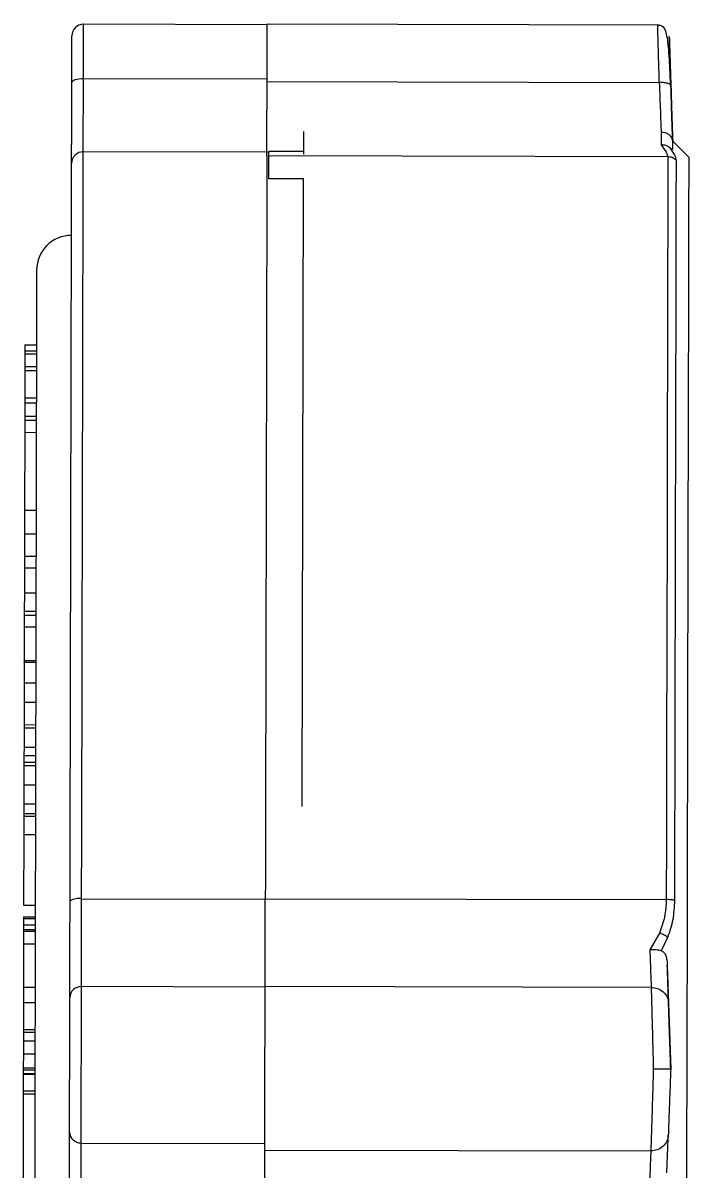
# Model space of a CAD drawing. Header units: millimetres. Extents: x 2003 to 4439, y 563 to 2285.
# Drawn here: x 2444.6 to 2502.1, y 2027 to 2126 of the extents above; entities that cross this region are included whole.
import ezdxf

# ---------------------------------------------------------------- set-up
doc = ezdxf.new("R2010")
doc.units = ezdxf.units.MM

msp = doc.modelspace()

# ---------------------------------------------------------------- linework, layer by layer
at = {"color": 7, "linetype": 'Continuous', "lineweight": 25}
for p, q in [((2449.809, 2121.187), (2449.819, 2125.855)), ((2465.662, 2125.821), (2449.819, 2125.855)), ((2499.5, 2125.785), (2465.662, 2125.857)), ((2449.796, 2114.865), (2449.809, 2121.187)), ((2449.809, 2121.187), (2465.652, 2121.153)), ((2465.652, 2120.922), (2499.486, 2120.849)), ((2468.8, 2116.611), (2468.796, 2114.881)), ((2499.642, 2116.54), (2499.64, 2115.452)), ((2502.052, 2114.365), (2500.641, 2115.782)), ((2500.641, 2115.775), (2500.641, 2115.782)), ((2465.796, 2114.83), (2449.796, 2114.865)), ((2465.791, 2112.53), (2465.796, 2114.83)), ((2500.224, 2114.436), (2465.795, 2114.51)), ((2468.796, 2114.881), (2465.796, 2114.887)), ((2465.796, 2114.887), (2465.796, 2114.83)), ((2468.796, 2114.881), (2468.796, 2114.652)), ((2468.791, 2112.524), (2465.791, 2112.53)), ((2468.675, 2058.423), (2468.791, 2112.524)), ((2444.759, 2097.451), (2444.756, 2096.357)), ((2444.76, 2098.222), (2444.759, 2097.721)), ((2444.759, 2097.721), (2445.759, 2097.719)), ((2444.759, 2097.721), (2444.759, 2097.451)), ((2444.759, 2097.451), (2445.759, 2097.449)), ((2444.76, 2098.222), (2445.76, 2098.22)), ((2444.756, 2096.357), (2445.756, 2096.355)), ((2444.756, 2096.357), (2444.756, 2096.008)), ((2444.756, 2096.008), (2444.751, 2093.647)), ((2444.756, 2096.008), (2445.756, 2096.006)), ((2444.751, 2093.647), (2444.75, 2093.226)), ((2444.751, 2093.647), (2445.751, 2093.645)), ((2444.75, 2093.226), (2444.747, 2092.065)), ((2444.75, 2093.226), (2445.75, 2093.224)), ((2444.747, 2091.731), (2444.744, 2090.683)), ((2444.747, 2092.065), (2445.747, 2092.063)), ((2444.747, 2092.065), (2444.747, 2091.731)), ((2444.747, 2091.731), (2445.747, 2091.729)), ((2444.744, 2090.683), (2444.73, 2083.977)), ((2444.744, 2090.683), (2445.744, 2090.681)), ((2444.73, 2083.977), (2444.726, 2081.937)), ((2444.73, 2083.977), (2445.73, 2083.975)), ((2444.726, 2081.937), (2444.721, 2080.016)), ((2444.726, 2081.937), (2445.726, 2081.935)), ((2444.721, 2080.016), (2444.719, 2078.971)), ((2444.721, 2080.016), (2445.721, 2080.014)), ((2444.719, 2078.971), (2444.715, 2076.834)), ((2445.719, 2078.969), (2444.719, 2078.971)), ((2444.715, 2076.834), (2444.711, 2075.27)), ((2444.715, 2076.834), (2445.715, 2076.832)), ((2444.711, 2074.932), (2444.708, 2073.905)), ((2444.712, 2075.371), (2444.71, 2074.861)), ((2444.711, 2075.27), (2445.711, 2075.268)), ((2444.711, 2075.27), (2444.711, 2074.932)), ((2444.711, 2075.27), (2444.711, 2074.932)), ((2444.711, 2074.932), (2445.711, 2074.93)), ((2444.708, 2073.905), (2445.708, 2073.903)), ((2444.702, 2070.873), (2444.698, 2069.086)), ((2444.702, 2071.01), (2445.702, 2071.008)), ((2444.702, 2070.873), (2445.702, 2070.871)), ((2444.698, 2069.086), (2444.695, 2067.432)), ((2444.698, 2069.086), (2445.698, 2069.084)), ((2444.695, 2067.432), (2444.69, 2065.48)), ((2444.695, 2067.432), (2445.695, 2067.43)), ((2444.69, 2065.208), (2444.686, 2063.549)), ((2444.69, 2065.48), (2445.69, 2065.478)), ((2444.69, 2065.48), (2444.69, 2065.208)), ((2444.69, 2065.208), (2445.69, 2065.206)), ((2444.685, 2062.809), (2444.683, 2062.236)), ((2444.686, 2063.549), (2444.685, 2062.809)), ((2444.685, 2062.809), (2445.685, 2062.807)), ((2444.686, 2063.549), (2445.686, 2063.546)), ((2444.683, 2061.964), (2444.679, 2060.305)), ((2444.683, 2062.236), (2445.683, 2062.234)), ((2444.683, 2062.236), (2444.683, 2061.964)), ((2444.683, 2061.964), (2445.683, 2061.962)), ((2444.679, 2060.305), (2444.676, 2058.661)), ((2444.679, 2060.305), (2445.679, 2060.302)), ((2444.676, 2058.661), (2444.674, 2057.834)), ((2444.674, 2057.834), (2445.674, 2057.832)), ((2444.674, 2057.834), (2444.674, 2057.585)), ((2444.676, 2058.661), (2445.676, 2058.659)), ((2444.674, 2057.585), (2444.67, 2056.02)), ((2444.674, 2057.585), (2445.674, 2057.582)), ((2444.67, 2056.009), (2444.657, 2049.921)), ((2444.67, 2056.02), (2445.67, 2056.018)), ((2444.657, 2049.921), (2445.657, 2049.918)), ((2449.642, 2042.896), (2449.658, 2050.468)), ((2449.658, 2050.468), (2465.501, 2050.434)), ((2465.501, 2050.474), (2500.087, 2050.4)), ((2444.655, 2048.921), (2445.655, 2048.919)), ((2444.653, 2047.827), (2444.652, 2047.683)), ((2444.655, 2048.777), (2444.653, 2048.219)), ((2444.653, 2048.219), (2445.653, 2048.216)), ((2444.653, 2048.219), (2444.653, 2047.827)), ((2444.653, 2047.827), (2445.653, 2047.825)), ((2444.655, 2048.777), (2445.655, 2048.775)), ((2444.652, 2047.683), (2444.65, 2046.585)), ((2444.652, 2047.683), (2445.652, 2047.681)), ((2499.495, 2047.511), (2498.665, 2046.057)), ((2499.554, 2047.492), (2499.495, 2047.511)), ((2500.201, 2047.138), (2499.656, 2045.99)), ((2444.65, 2046.585), (2444.642, 2042.846)), ((2444.65, 2046.585), (2445.65, 2046.583)), ((2500.177, 2044.727), (2500.47, 2035.782)), ((2444.642, 2042.846), (2444.639, 2041.517)), ((2444.642, 2042.846), (2445.642, 2042.844)), ((2449.613, 2029.415), (2449.642, 2042.896)), ((2465.485, 2042.862), (2449.642, 2042.896)), ((2498.787, 2042.833), (2465.485, 2042.904)), ((2444.639, 2041.256), (2444.637, 2040.62)), ((2444.639, 2041.517), (2445.639, 2041.515)), ((2444.639, 2041.517), (2444.639, 2041.337)), ((2444.639, 2041.337), (2444.639, 2041.256)), ((2444.637, 2040.273), (2444.635, 2039.407)), ((2444.637, 2040.62), (2444.637, 2040.273)), ((2444.634, 2038.974), (2444.632, 2038.366)), ((2444.635, 2039.407), (2444.634, 2039.205)), ((2444.634, 2039.205), (2445.634, 2039.203)), ((2444.634, 2039.205), (2444.634, 2038.974)), ((2444.634, 2038.974), (2445.634, 2038.972)), ((2444.632, 2038.366), (2444.63, 2037.114)), ((2444.632, 2038.223), (2445.632, 2038.221)), ((2444.63, 2037.114), (2444.627, 2035.901)), ((2444.63, 2037.114), (2445.63, 2037.112)), ((2444.626, 2035.41), (2445.626, 2035.408)), ((2444.626, 2035.41), (2444.626, 2035.353)), ((2444.626, 2035.353), (2445.626, 2035.35)), ((2444.627, 2035.901), (2445.627, 2035.898)), ((2444.627, 2035.727), (2445.627, 2035.725)), ((2500.47, 2035.782), (2500.47, 2035.782)), ((2444.622, 2033.645), (2444.595, 2020.916)), ((2444.623, 2033.921), (2444.622, 2033.645)), ((2444.622, 2033.645), (2445.622, 2033.643)), ((2444.623, 2033.921), (2445.623, 2033.919)), ((2449.597, 2021.843), (2449.613, 2029.415)), ((2449.613, 2029.415), (2465.456, 2029.381)), ((2465.455, 2028.809), (2498.757, 2028.738))]:
    msp.add_line(p, q, dxfattribs=at)
at = {"color": 7, "linetype": 'Continuous', "lineweight": 25, "flags": 128}
for points in [[(2448.809, 2120.838), (2448.828, 2120.906), (2448.885, 2120.972), (2448.978, 2121.033), (2449.102, 2121.086), (2449.254, 2121.129), (2449.427, 2121.161), (2449.614, 2121.181), (2449.809, 2121.187)], [(2449.658, 2050.468), (2449.67, 2055.727), (2449.681, 2060.898), (2449.691, 2065.957), (2449.702, 2070.88), (2449.712, 2075.647), (2449.722, 2080.235), (2449.731, 2084.624), (2449.74, 2088.793), (2449.749, 2092.724), (2449.757, 2096.399), (2449.764, 2099.802), (2449.77, 2102.916), (2449.776, 2105.728), (2449.782, 2108.226), (2449.786, 2110.397), (2449.79, 2112.233), (2449.794, 2113.724), (2449.796, 2114.865)], [(2500.224, 2114.436), (2500.221, 2113.284), (2500.218, 2111.786), (2500.214, 2109.948), (2500.21, 2107.778), (2500.204, 2105.288), (2500.198, 2102.486), (2500.192, 2099.387), (2500.184, 2096.004), (2500.177, 2092.351), (2500.168, 2088.446), (2500.159, 2084.306), (2500.15, 2079.949), (2500.14, 2075.394), (2500.13, 2070.663), (2500.12, 2065.776), (2500.109, 2060.754), (2500.098, 2055.622), (2500.087, 2050.4)], [(2500.93, 2114.147), (2500.928, 2112.999), (2500.925, 2111.506), (2500.921, 2109.675), (2500.916, 2107.513), (2500.911, 2105.032), (2500.905, 2102.241), (2500.898, 2099.153), (2500.891, 2095.782), (2500.883, 2092.143), (2500.875, 2088.252), (2500.866, 2084.127), (2500.857, 2079.785), (2500.847, 2075.248), (2500.837, 2070.534), (2500.827, 2065.664), (2500.816, 2060.661), (2500.805, 2055.548), (2500.794, 2050.345)], [(2501.86, 2024.552), (2501.871, 2029.835), (2501.883, 2035.145), (2501.894, 2040.458), (2501.905, 2045.75), (2501.917, 2050.995), (2501.928, 2056.172), (2501.938, 2061.255), (2501.949, 2066.221), (2501.959, 2071.049), (2501.969, 2075.715), (2501.979, 2080.198), (2501.988, 2084.478), (2501.997, 2088.536), (2502.005, 2092.352), (2502.013, 2095.909), (2502.02, 2099.192), (2502.026, 2102.184), (2502.032, 2104.873), (2502.037, 2107.245), (2502.041, 2109.291), (2502.045, 2111.001), (2502.048, 2112.366), (2502.05, 2113.381), (2502.051, 2114.042), (2502.052, 2114.344), (2502.052, 2114.365)]]:
    msp.add_lwpolyline(points, dxfattribs=at)
at = {"color": 7, "linetype": 'Continuous', "lineweight": 25}
for centre, radius, start, end in [((2449.817, 2124.855), 1, 89.87751, 179.87751), ((2449.786, 2113.873), 0.992, 89.41535, 179.40777), ((2448.774, 2104.658), 3, 89.87751, 179.87751), ((2449.413, 2048.937), 1.551, 80.89854, 119.14308), ((2449.609, 2041.927), 0.97, 88.05077, 177.92611), ((2449.584, 2030.385), 0.97, 181.82891, 271.70426)]:
    msp.add_arc(centre, radius, start, end, dxfattribs=at)
for points, knots in [([(2465.652, 2120.922), (2465.653, 2121.615), (2465.656, 2123.001), (2465.66, 2124.608), (2465.662, 2125.569), (2465.663, 2125.973), (2465.662, 2125.857), (2465.662, 2125.857)], [0, 0, 0, 0, 0.249999, 0.499998, 0.749997, 0.999996, 1, 1, 1, 1]), ([(2500.466, 2120.602), (2500.44, 2121.2), (2500.391, 2122.326), (2500.287, 2123.949), (2500.141, 2125.1), (2499.904, 2125.609), (2499.614, 2125.754), (2499.455, 2125.78), (2499.374, 2125.785), (2499.335, 2125.785), (2499.316, 2125.784)], [0, 0, 0, 0, 0.219365, 0.412937, 0.719402, 0.914593, 0.969102, 0.986635, 0.993634, 1, 1, 1, 1]), ([(2499.486, 2120.849), (2499.472, 2121.347), (2499.445, 2122.309), (2499.402, 2123.852), (2499.365, 2125.157), (2499.346, 2125.847), (2499.349, 2125.724), (2499.35, 2125.699)], [0, 0, 0, 0, 0.177765, 0.34408, 0.641108, 0.925204, 1, 1, 1, 1]), ([(2448.809, 2120.838), (2448.81, 2121.392), (2448.812, 2122.526), (2448.815, 2123.827), (2448.817, 2124.697), (2448.817, 2124.805), (2448.817, 2124.857)], [0, 0, 0, 0, 0.244178, 0.5, 0.755822, 1, 1, 1, 1]), ([(2500.485, 2120.54), (2500.465, 2121.143), (2500.426, 2122.347), (2500.38, 2123.725), (2500.351, 2124.616), (2500.341, 2124.919), (2500.351, 2124.613), (2500.381, 2123.72), (2500.426, 2122.343), (2500.465, 2121.141), (2500.485, 2120.54)], [0, 0, 0, 0, 0.125138, 0.250256, 0.375373, 0.50043, 0.625397, 0.750284, 0.875124, 1, 1, 1, 1]), ([(2448.794, 2113.883), (2448.794, 2114.116), (2448.795, 2114.591), (2448.799, 2116.176), (2448.803, 2118.268), (2448.807, 2119.991), (2448.809, 2120.838)], [0, 0, 0, 0, 0.245796, 0.5, 0.754204, 1, 1, 1, 1]), ([(2500.485, 2120.54), (2500.47, 2120.583), (2500.448, 2120.647), (2500.323, 2120.723), (2500.194, 2120.773), (2500.034, 2120.812), (2499.803, 2120.847), (2499.611, 2120.849), (2499.486, 2120.85)], [0, 0, 0, 0, 0.239618, 0.368465, 0.500002, 0.631538, 0.760384, 1, 1, 1, 1]), ([(2499.486, 2120.849), (2499.518, 2119.978), (2499.577, 2118.338), (2499.622, 2117.113), (2499.642, 2116.54)], [0, 0, 0, 0, 0.531637, 1, 1, 1, 1]), ([(2500.641, 2115.775), (2500.619, 2116.453), (2500.574, 2117.819), (2500.515, 2119.629), (2500.485, 2120.54)], [0, 0, 0, 0, 0.496466, 1, 1, 1, 1]), ([(2500.485, 2120.54), (2500.515, 2119.631), (2500.574, 2117.821), (2500.619, 2116.455), (2500.641, 2115.775)], [0, 0, 0, 0, 0.5023751, 1, 1, 1, 1]), ([(2500.641, 2115.775), (2500.636, 2115.829), (2500.626, 2115.934), (2500.542, 2116.135), (2500.429, 2116.259), (2500.336, 2116.33), (2500.335, 2116.33), (2500.332, 2116.333), (2500.32, 2116.341), (2500.227, 2116.409), (2500.009, 2116.521), (2499.77, 2116.533), (2499.642, 2116.54)], [0, 0, 0, 0, 0.13275, 0.258828, 0.507271, 0.507353, 0.507953, 0.509582, 0.515681, 0.539247, 0.754927, 1, 1, 1, 1]), ([(2500.387, 2115.213), (2500.339, 2115.251), (2500.24, 2115.331), (2500.048, 2115.414), (2499.843, 2115.457), (2499.702, 2115.453), (2499.64, 2115.452)], [0, 0, 0, 0, 0.239149, 0.497163, 0.778524, 1, 1, 1, 1]), ([(2499.64, 2115.452), (2499.81, 2115.226), (2500.143, 2114.786), (2500.197, 2114.551), (2500.224, 2114.436)], [0, 0, 0, 0, 0.51151, 1, 1, 1, 1]), ([(2500.387, 2115.213), (2500.543, 2114.981), (2500.856, 2114.518), (2500.905, 2114.27), (2500.93, 2114.147)], [0, 0, 0, 0, 0.500652, 1, 1, 1, 1]), ([(2500.639, 2115.11), (2500.633, 2115.087), (2500.624, 2115.054), (2500.538, 2115.093), (2500.464, 2115.144), (2500.411, 2115.191), (2500.387, 2115.213)], [0, 0, 0, 0, 0.546902, 0.785535, 0.902249, 1, 1, 1, 1]), ([(2500.639, 2115.11), (2500.639, 2115.111), (2500.639, 2115.128), (2500.64, 2115.233), (2500.64, 2115.441), (2500.641, 2115.66), (2500.641, 2115.775)], [0, 0, 0, 0, 0.008069, 0.080583, 0.514577, 1, 1, 1, 1]), ([(2448.658, 2050.291), (2448.663, 2052.787), (2448.674, 2057.825), (2448.69, 2065.202), (2448.705, 2072.444), (2448.72, 2079.423), (2448.734, 2086.026), (2448.747, 2092.119), (2448.759, 2097.612), (2448.769, 2102.423), (2448.778, 2106.486), (2448.785, 2109.755), (2448.79, 2112.294), (2448.793, 2113.357), (2448.794, 2113.883)], [0, 0, 0, 0, 0.079959, 0.161371, 0.244142, 0.328893, 0.414217, 0.5, 0.585778, 0.671102, 0.755858, 0.838624, 0.920039, 1, 1, 1, 1]), ([(2445.774, 2104.664), (2445.774, 2104.609), (2445.774, 2104.499), (2445.772, 2103.589), (2445.769, 2102.103), (2445.764, 2099.93), (2445.758, 2097.099), (2445.75, 2093.585), (2445.742, 2089.431), (2445.731, 2084.687), (2445.72, 2079.426), (2445.708, 2073.734), (2445.695, 2067.711), (2445.682, 2061.488), (2445.668, 2055.123), (2445.655, 2048.77), (2445.641, 2042.431), (2445.632, 2038.253), (2445.628, 2036.164)], [0, 0, 0, 0, 0.058246, 0.1164969, 0.1782401, 0.2399881, 0.303803, 0.3686255, 0.4341376, 0.5, 0.5658624, 0.6313745, 0.696197, 0.7600119, 0.821755, 0.8835031, 0.9417503, 1, 1, 1, 1]), ([(2444.708, 2073.905), (2444.708, 2073.575), (2444.706, 2072.938), (2444.705, 2072.161), (2444.703, 2071.55), (2444.703, 2071.228), (2444.702, 2071.059), (2444.702, 2071.01)], [0, 0, 0, 0, 0.328754, 0.633799, 0.764636, 0.93153, 1, 1, 1, 1]), ([(2444.702, 2071.01), (2444.702, 2070.947), (2444.702, 2070.862), (2444.702, 2070.884), (2444.702, 2070.89)], [0, 0, 0, 0, 0.737807, 1, 1, 1, 1]), ([(2448.64, 2041.962), (2448.641, 2042.353), (2448.643, 2043.148), (2448.647, 2045.138), (2448.652, 2047.551), (2448.656, 2049.388), (2448.658, 2050.291)], [0, 0, 0, 0, 0.245796, 0.5, 0.754204, 1, 1, 1, 1]), ([(2500.087, 2050.4), (2500.059, 2049.898), (2500.003, 2048.871), (2499.667, 2047.971), (2499.495, 2047.511)], [0, 0, 0, 0, 0.48849, 1, 1, 1, 1]), ([(2500.794, 2050.345), (2500.766, 2049.779), (2500.709, 2048.644), (2500.371, 2047.641), (2500.201, 2047.138)], [0, 0, 0, 0, 0.499286, 1, 1, 1, 1]), ([(2444.655, 2048.921), (2444.655, 2048.918), (2444.655, 2048.913), (2444.655, 2048.716), (2444.654, 2048.67)], [0, 0, 0, 0, 0.770116, 1, 1, 1, 1]), ([(2500.201, 2047.138), (2500.158, 2047.173), (2500.072, 2047.243), (2499.911, 2047.34), (2499.737, 2047.426), (2499.615, 2047.47), (2499.554, 2047.492)], [0, 0, 0, 0, 0.2473909, 0.4997222, 0.7521965, 1, 1, 1, 1]), ([(2499.656, 2045.99), (2499.513, 2046.017), (2499.223, 2046.073), (2498.852, 2046.062), (2498.665, 2046.057)], [0, 0, 0, 0, 0.494817, 1, 1, 1, 1]), ([(2498.665, 2046.057), (2498.692, 2045.342), (2498.744, 2043.959), (2498.773, 2043.2), (2498.787, 2042.833)], [0, 0, 0, 0, 0.516726, 1, 1, 1, 1]), ([(2499.656, 2045.99), (2499.697, 2045.977), (2499.778, 2045.952), (2499.886, 2045.852), (2499.975, 2045.716), (2500.071, 2045.491), (2500.15, 2045.154), (2500.167, 2044.875), (2500.177, 2044.727)], [0, 0, 0, 0, 0.111673, 0.222473, 0.333752, 0.456252, 0.712674, 1, 1, 1, 1]), ([(2500.283, 2041.473), (2500.271, 2041.858), (2500.245, 2042.639), (2500.2, 2044.024), (2500.177, 2044.727)], [0, 0, 0, 0, 0.492155, 1, 1, 1, 1]), ([(2448.628, 2036.158), (2448.629, 2036.769), (2448.632, 2038.022), (2448.635, 2039.738), (2448.638, 2041.156), (2448.64, 2041.697), (2448.64, 2041.962)], [0, 0, 0, 0, 0.244178, 0.5, 0.755822, 1, 1, 1, 1]), ([(2498.787, 2042.833), (2498.794, 2042.568), (2498.808, 2042.028), (2498.843, 2040.626), (2498.885, 2039.04), (2498.928, 2037.376), (2498.955, 2036.342), (2498.969, 2035.785)], [0, 0, 0, 0, 0.210699, 0.428308, 0.661362, 0.817576, 1, 1, 1, 1]), ([(2498.787, 2042.833), (2498.972, 2042.815), (2499.356, 2042.777), (2499.854, 2042.464), (2500.204, 2042.006), (2500.257, 2041.646), (2500.283, 2041.473)], [0, 0, 0, 0, 0.240153, 0.499483, 0.759101, 1, 1, 1, 1]), ([(2444.639, 2041.517), (2444.638, 2041.042), (2444.636, 2039.96), (2444.635, 2039.398), (2444.634, 2039.246), (2444.634, 2039.205)], [0, 0, 0, 0, 0.364385, 0.830851, 1, 1, 1, 1]), ([(2500.47, 2035.782), (2500.45, 2036.398), (2500.409, 2037.63), (2500.354, 2039.301), (2500.309, 2040.686), (2500.292, 2041.21), (2500.283, 2041.473)], [0, 0, 0, 0, 0.249914, 0.499831, 0.749722, 1, 1, 1, 1]), ([(2444.634, 2038.974), (2444.634, 2038.947), (2444.634, 2038.891), (2444.633, 2038.741), (2444.633, 2038.532), (2444.632, 2038.352), (2444.632, 2038.245), (2444.632, 2038.223)], [0, 0, 0, 0, 0.282135, 0.566109, 0.757606, 0.950164, 1, 1, 1, 1]), ([(2445.628, 2036.164), (2445.623, 2034.075), (2445.614, 2029.897), (2445.601, 2023.558), (2445.587, 2017.206), (2445.574, 2010.84), (2445.56, 2004.617), (2445.547, 1998.594), (2445.535, 1992.902), (2445.524, 1987.641), (2445.514, 1982.897), (2445.505, 1978.743), (2445.497, 1975.229), (2445.491, 1972.399), (2445.487, 1970.225), (2445.484, 1968.739), (2445.482, 1967.829), (2445.481, 1967.719), (2445.481, 1967.664)], [0, 0, 0, 0, 0.0582472, 0.1164969, 0.1782401, 0.2399881, 0.303803, 0.3686255, 0.4341376, 0.5, 0.5658624, 0.6313745, 0.696197, 0.7600119, 0.821755, 0.8835031, 0.9417491, 1, 1, 1, 1]), ([(2448.615, 2030.354), (2448.616, 2030.618), (2448.617, 2031.159), (2448.62, 2032.577), (2448.624, 2034.293), (2448.626, 2035.546), (2448.628, 2036.158)], [0, 0, 0, 0, 0.244178, 0.5, 0.755822, 1, 1, 1, 1]), ([(2444.626, 2035.352), (2444.625, 2034.949), (2444.624, 2034.259), (2444.623, 2034.02), (2444.623, 2033.921)], [0, 0, 0, 0, 0.58376, 1, 1, 1, 1]), ([(2444.627, 2035.851), (2444.627, 2035.786), (2444.626, 2035.578), (2444.626, 2035.479), (2444.626, 2035.41)], [0, 0, 0, 0, 0.3092111, 1, 1, 1, 1]), ([(2444.627, 2035.901), (2444.627, 2035.897), (2444.627, 2035.89), (2444.627, 2035.832), (2444.627, 2035.762), (2444.627, 2035.727)], [0, 0, 0, 0, 0.35686, 0.67714, 1, 1, 1, 1]), ([(2498.969, 2035.785), (2498.952, 2035.228), (2498.921, 2034.194), (2498.871, 2032.529), (2498.822, 2030.943), (2498.781, 2029.542), (2498.765, 2029.003), (2498.757, 2028.738)], [0, 0, 0, 0, 0.182468, 0.338737, 0.571946, 0.789459, 1, 1, 1, 1]), ([(2500.47, 2035.782), (2500.457, 2035.782), (2500.428, 2035.782), (2500.208, 2035.783), (2499.921, 2035.784), (2499.637, 2035.786), (2499.313, 2035.786), (2499.083, 2035.785), (2498.969, 2035.785)], [0, 0, 0, 0, 0.18848, 0.427214, 0.563621, 0.707356, 0.854328, 1, 1, 1, 1]), ([(2500.47, 2035.782), (2500.447, 2035.164), (2500.401, 2033.935), (2500.34, 2032.274), (2500.288, 2030.886), (2500.269, 2030.359), (2500.259, 2030.092)], [0, 0, 0, 0, 0.250712, 0.498606, 0.745722, 1, 1, 1, 1]), ([(2448.597, 2022.024), (2448.599, 2022.927), (2448.603, 2024.764), (2448.609, 2027.177), (2448.613, 2029.167), (2448.614, 2029.963), (2448.615, 2030.354)], [0, 0, 0, 0, 0.2457963, 0.5, 0.7542037, 1, 1, 1, 1]), ([(2500.259, 2030.092), (2500.232, 2029.918), (2500.177, 2029.558), (2499.825, 2029.102), (2499.326, 2028.792), (2498.942, 2028.755), (2498.757, 2028.737)], [0, 0, 0, 0, 0.240896, 0.500515, 0.759846, 1, 1, 1, 1]), ([(2500.138, 2026.838), (2500.164, 2027.537), (2500.216, 2028.922), (2500.245, 2029.704), (2500.259, 2030.092)], [0, 0, 0, 0, 0.504369, 1, 1, 1, 1]), ([(2498.757, 2028.738), (2498.741, 2028.371), (2498.709, 2027.612), (2498.651, 2026.229), (2498.621, 2025.515)], [0, 0, 0, 0, 0.483329, 1, 1, 1, 1])]:
    msp.add_open_spline(points, degree=3, knots=knots, dxfattribs=at)
for points in [[(2465.638, 2114.51), (2465.638, 2114.732), (2465.639, 2115.176), (2465.643, 2116.636), (2465.647, 2118.548), (2465.65, 2120.131), (2465.652, 2120.922)], [(2465.638, 2114.51), (2465.637, 2113.945), (2465.634, 2112.816), (2465.629, 2110.137), (2465.621, 2106.768), (2465.613, 2102.672), (2465.603, 2097.908), (2465.591, 2092.52), (2465.578, 2086.563), (2465.564, 2080.096), (2465.55, 2073.186), (2465.534, 2065.898), (2465.518, 2058.319), (2465.507, 2053.089), (2465.501, 2050.474)], [(2500.93, 2114.147), (2500.881, 2114.19), (2500.784, 2114.276), (2500.608, 2114.366), (2500.42, 2114.425), (2500.289, 2114.432), (2500.224, 2114.436)], [(2465.485, 2042.904), (2465.486, 2043.261), (2465.487, 2043.975), (2465.491, 2045.774), (2465.496, 2047.957), (2465.499, 2049.635), (2465.501, 2050.474)], [(2500.794, 2050.345), (2500.745, 2050.353), (2500.647, 2050.37), (2500.472, 2050.387), (2500.283, 2050.398), (2500.152, 2050.399), (2500.087, 2050.4)], [(2465.455, 2028.809), (2465.456, 2029.134), (2465.457, 2029.784), (2465.461, 2031.495), (2465.465, 2033.564), (2465.47, 2035.857), (2465.475, 2038.149), (2465.479, 2040.218), (2465.483, 2041.93), (2465.484, 2042.579), (2465.485, 2042.904)], [(2465.439, 2021.239), (2465.44, 2022.078), (2465.444, 2023.757), (2465.449, 2025.939), (2465.453, 2027.738), (2465.454, 2028.452), (2465.455, 2028.809)]]:
    msp.add_open_spline(points, degree=3, dxfattribs=at)

doc.saveas('drawing.dxf')
